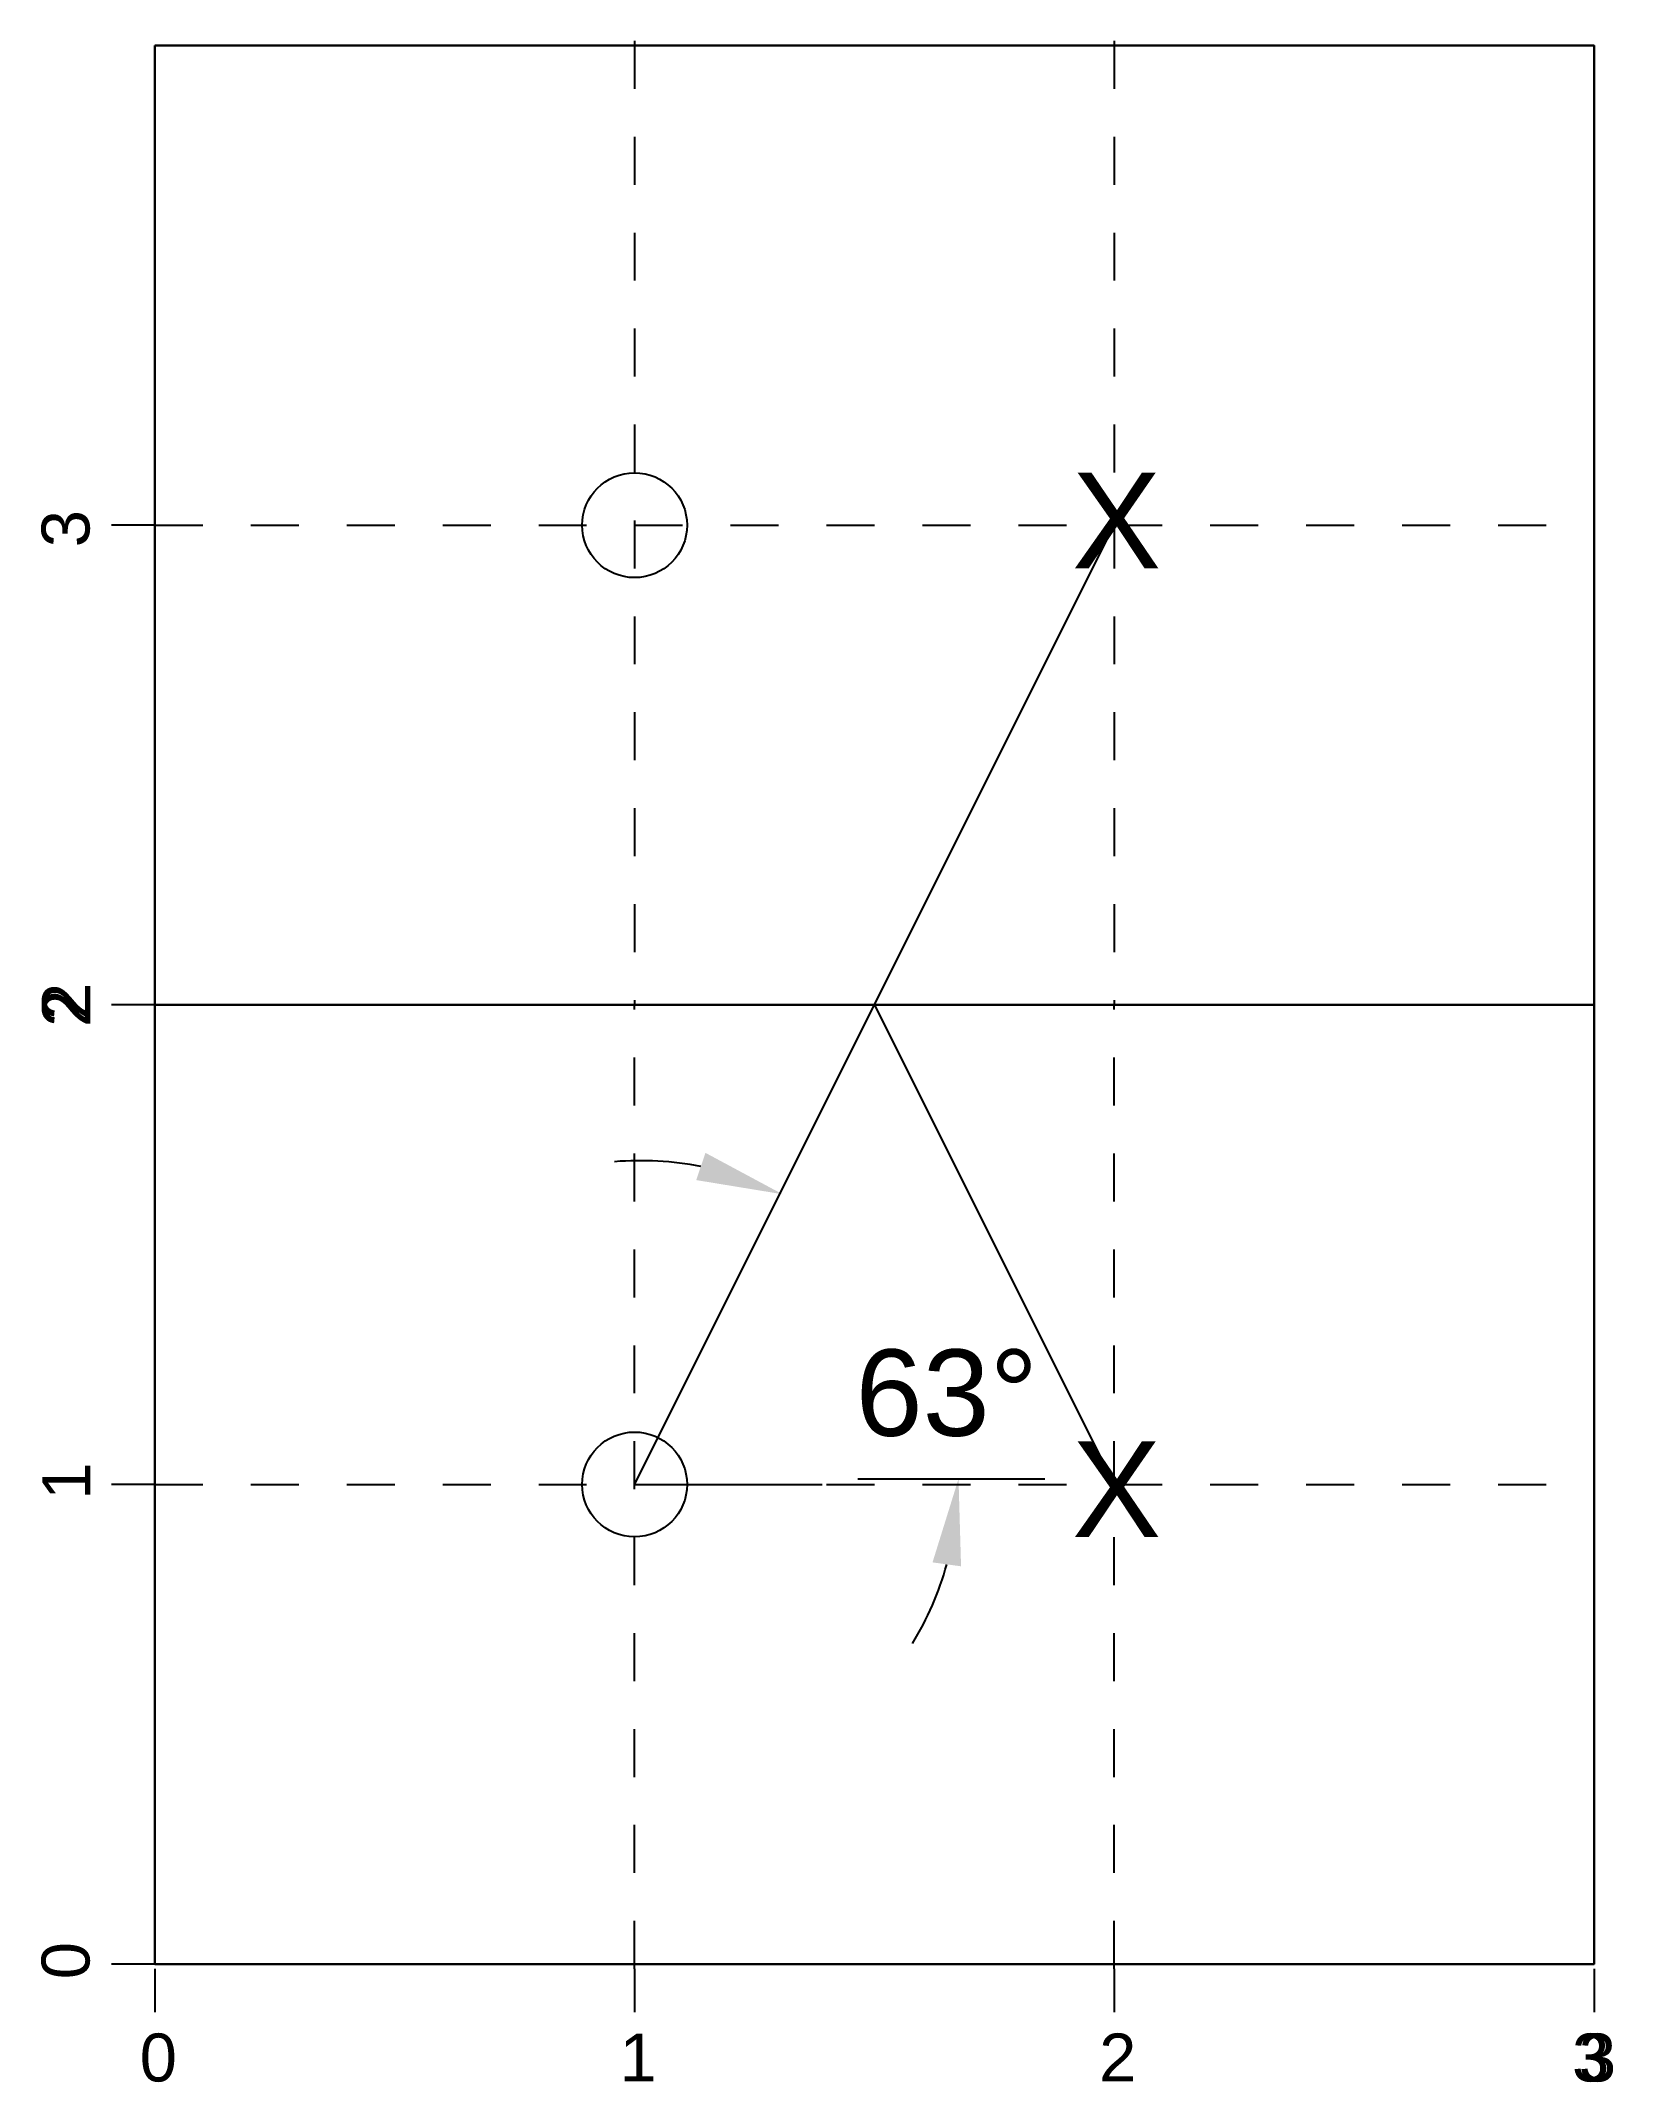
# Model space of a CAD drawing. Header units: metres. Extents: x -0.24 to 3.04, y -0.25 to 4.01.
import ezdxf

# ---------------------------------------------------------------- set-up
doc = ezdxf.new("R2010")
doc.units = ezdxf.units.M
doc.header["$LTSCALE"] = 0.01
doc.header["$MEASUREMENT"] = 0
doc.linetypes.add('ACAD_ISO07W100', pattern=[3, 0, -3])
doc.layers.add('grid', color=7, linetype='ACAD_ISO07W100')
doc.layers.add('shot', color=11, linetype='Continuous')
doc.layers.add('room', color=7, linetype='Continuous', lineweight=30)
doc.styles.get("Standard").update_dxf_attribs({"font": 'arial.ttf'})
doc.dimstyles.get("Standard").update_dxf_attribs({"dimtxt": 0.18, "dimasz": 0.18, "dimexe": 0.18, "dimexo": 0.0625, "dimgap": 0.09, "dimtad": 0, "dimtih": 1, "dimtoh": 1, "dimdec": 4, "dimzin": 0, "dimdsep": 46, "dimtxsty": 'Standard', "dimcen": 0.09, "dimadec": 0, "dimazin": 0, "dimtfac": 1, "dimtdec": 4, "dimtofl": 0, "dimtmove": 0, "dimatfit": 3, "dimfxl": 1, "dimtolj": 1, "dimtzin": 0, "dimarcsym": 0})
pattern_1 = [(45, (1.31404, 0.81197), (-0.088388, 0.088388), [])]

# ---------------------------------------------------------------- blocks, each defined once
blk = doc.blocks.new('*D5')
at = {"color": 0, "lineweight": -2, "transparency": 16777216}
blk.add_line((1.4655, 1.0117), (1.8552, 1.0117), dxfattribs=at)
for start, end in [(79.0288, 94.6227), (328.8122, 344.4061)]:
    blk.add_arc((1.0118, 1.0117), 0.6634, start, end, dxfattribs=at)
at = {"color": 0, "transparency": 16777216}
for points in [[(1.1477, 1.6914), (1.1284, 1.6346), (1.3084, 1.6051)], [(1.621, 0.8375), (1.6805, 0.8293), (1.6752, 1.0117)]]:
    blk.add_solid(points, dxfattribs=at)
at = {"layer": 'Defpoints', "color": 0, "transparency": 16777216}
for p in [(2.0118, 3.0117), (1.5025, 1.4581), (1.0118, 1.0117), (1.0118, 1.0117), (1.403, 1.0117)]:
    blk.add_point(p, dxfattribs=at)
at = {"color": 0, "transparency": 16777216, "insert": (1.6507, 1.1901), "char_height": 0.18, "attachment_point": 5}
blk.add_mtext('\\A1;63°', dxfattribs=at)

msp = doc.modelspace()

# ---------------------------------------------------------------- hatches: boundary and pattern name
h = msp.add_hatch()
h.set_pattern_fill('ANSI31', color=256)
h.set_pattern_definition(pattern_1)
h.paths.add_polyline_path([(2.31404, 1.92126, 0.4142136), (2.20475, 1.81197), (2.31404, 1.81197)])
h.paths.add_polyline_path([(2.42333, 1.81197), (2.31404, 1.81197), (2.31404, 1.70268, 0.4142136)])
h = msp.add_hatch()
h.set_pattern_fill('ANSI31', color=256)
h.set_pattern_definition(pattern_1)
h.paths.add_polyline_path([(2.31404, 1.92126, 0.4142136), (2.20475, 1.81197), (2.31404, 1.81197)])
h.paths.add_polyline_path([(2.42333, 1.81197), (2.31404, 1.81197), (2.31404, 1.70268, 0.4142136)])
h = msp.add_hatch()
h.set_pattern_fill('ANSI31', color=256)
h.paths.add_polyline_path([(1, 1.10929, 0.4142136), (0.89071, 1), (1, 1)])
h.paths.add_polyline_path([(1.10929, 1), (1, 1), (1, 0.89071, 0.4142136)])

# ---------------------------------------------------------------- linework, layer by layer
for p, q in [((0, 3), (-0.09048, 3)), ((1.5, 2), (2, 3)), ((0, 2), (-0.09048, 2)), ((0, 2), (-0.09048, 2)), ((0, 1), (-0.09048, 1)), ((1, 1), (1.39128, 1)), ((0, 0), (-0.09048, 0)), ((0, -0.01), (0, -0.10048)), ((1, -0.01), (1, -0.10048)), ((2, -0.01), (2, -0.10048)), ((3, -0.01), (3, -0.10048)), ((3, -0.01), (3, -0.10048))]:
    msp.add_line(p, q)
for centre in [(1, 3), (1, 1)]:
    msp.add_circle(centre, 0.10929)
at = {"layer": 'grid'}
for p, q in [((1, 4.01), (1, 2)), ((2, 4.01), (2, 2)), ((0, 3), (3, 3)), ((1, -0.01), (1, 2)), ((2, -0.01), (2, 2)), ((0, 1), (3, 1))]:
    msp.add_line(p, q, dxfattribs=at)
at = {"layer": 'room'}
for points in [[(0, 4), (3, 4), (3, 2), (0, 2)], [(0, 0), (3, 0), (3, 2), (0, 2)]]:
    msp.add_lwpolyline(points, close=True, dxfattribs=at)
at = {"layer": 'shot'}
for p, q in [((1, 1), (1.5, 2)), ((1.5, 2), (2, 1))]:
    msp.add_line(p, q, dxfattribs=at)

# ---------------------------------------------------------------- texts
for s, width, insert, char_height, attachment_point in [('X', 0.252665, (1.91149, 2.90991), 0.2, 7), ('X', 0.252665, (1.91149, 1.09009), 0.2, 1), ('0', 0.5597765, (-0.03168, -0.14486), 0.1, 1), ('1', 0.5597765, (0.96832, -0.14486), 0.1, 1), ('2', 0.5597765, (1.96832, -0.14486), 0.1, 1), ('3', 0.5597765, (3.03168, -0.14486), 0.1, 3), ('3', 0.5597765, (2.96832, -0.14486), 0.1, 1)]:
    msp.add_mtext_dynamic_manual_height_columns(s, width=width, gutter_width=1, heights=[0], dxfattribs=dict(insert=insert, char_height=char_height, attachment_point=attachment_point))
at = {"char_height": 0.1, "rotation": 90}
for s, insert, attachment_point in [('3', (-0.13486, 3.03168), 9), ('2', (-0.13486, 1.96832), 7), ('2', (-0.13486, 2.03168), 9), ('1', (-0.13486, 0.96832), 7), ('0', (-0.13486, -0.03168), 7)]:
    msp.add_mtext_dynamic_manual_height_columns(s, width=0.5597765, gutter_width=1, heights=[0], dxfattribs=dict(at, insert=insert, attachment_point=attachment_point))

# ---------------------------------------------------------------- dimensions: what is measured, and where the dimension line sits
dim = msp.add_angular_dim_2l(base=(1.50251, 1.45814), line1=((1.01175, 1.01174), (1.40303, 1.01174)), line2=((1.01175, 1.01174), (2.01175, 3.01174)), dimstyle='Standard')
dim.commit()
dim.dimension.update_dxf_attribs({"geometry": '*D5', "text_midpoint": (1.65074, 1.19008), "dimtype": 162})

doc.saveas('drawing.dxf')
